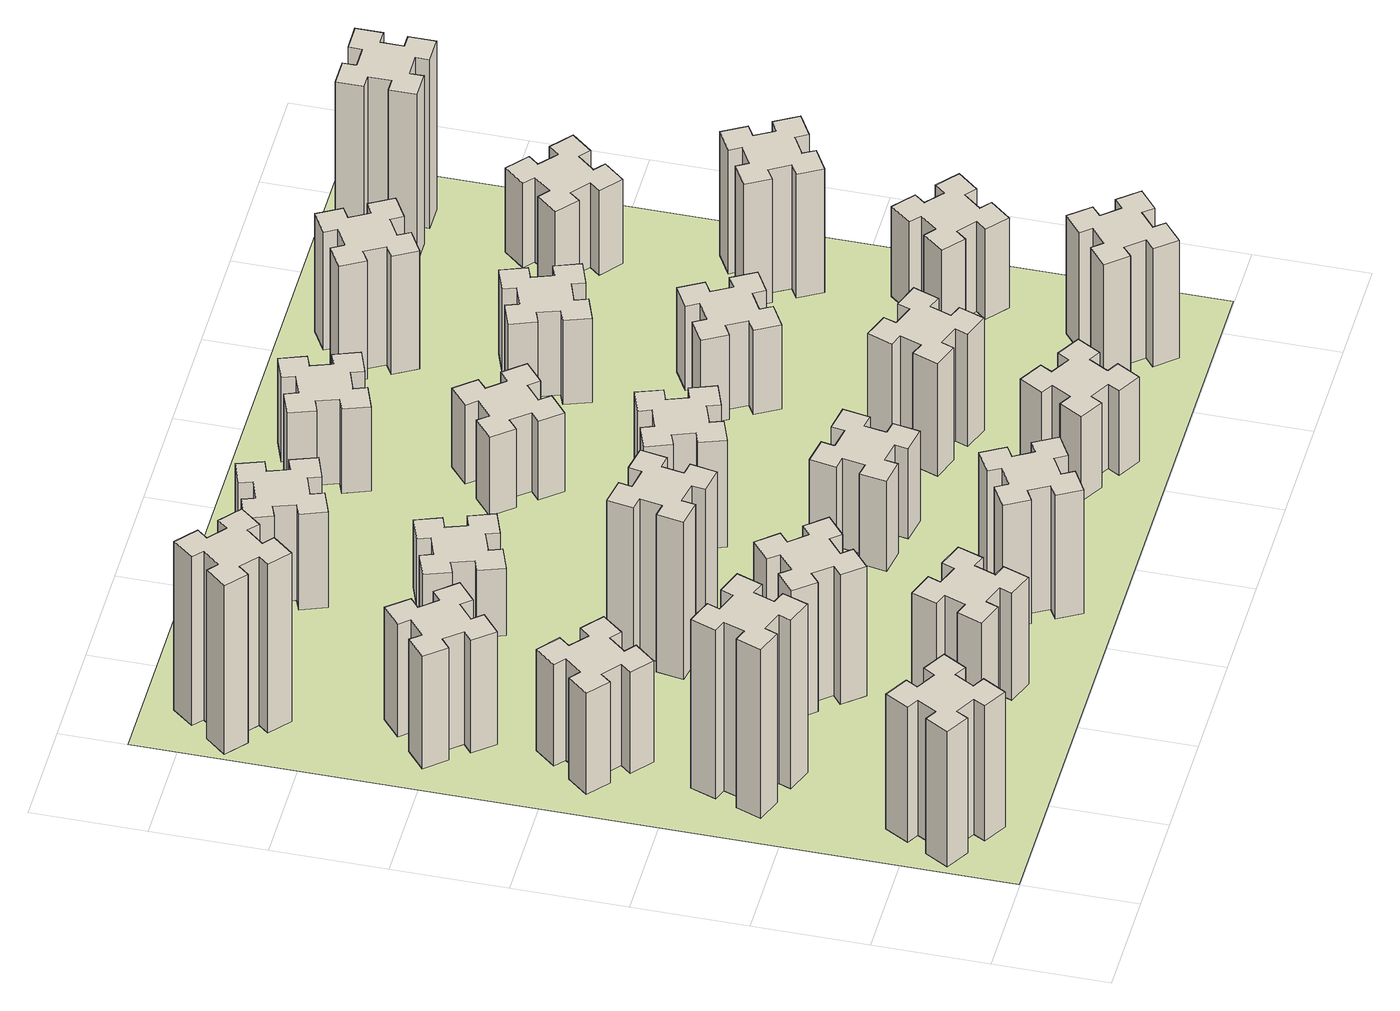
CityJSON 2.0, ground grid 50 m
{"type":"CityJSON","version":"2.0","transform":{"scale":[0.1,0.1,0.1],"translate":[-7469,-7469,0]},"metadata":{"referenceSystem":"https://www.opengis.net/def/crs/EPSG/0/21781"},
"CityObjects":{
"building1":{"type":"Building","attributes":{"class":"1000","function":"1000","usage":"1000","yearOfConstruction":2016,"roofType":"1000","measuredHeight":72,"storeysAboveGround":30,"storeysBelowGround":0},"geometry":[{"type":"Solid","lod":"1","boundaries":[[[[0,1,2,3,4,5,6,7,8,9,10,11,12,13,14,15,16,17,18,19]],[[17,16,20,21]],[[16,15,22,20]],[[15,14,23,22]],[[14,13,24,23]],[[13,12,25,24]],[[12,11,26,25]],[[11,10,27,26]],[[10,9,28,27]],[[9,8,29,28]],[[8,7,30,29]],[[7,6,31,30]],[[6,5,32,31]],[[5,4,33,32]],[[4,3,34,33]],[[3,2,35,34]],[[2,1,36,35]],[[1,0,37,36]],[[0,19,38,37]],[[19,18,39,38]],[[18,17,21,39]],[[24,25,26,27,28,29,30,31,32,33,34,35,36,37,38,39,21,20,22,23]]]]}]},
"building2":{"type":"Building","attributes":{"class":"1000","function":"1000","usage":"1000","yearOfConstruction":2016,"roofType":"1000","measuredHeight":90,"storeysAboveGround":30,"storeysBelowGround":0},"geometry":[{"type":"Solid","lod":"1","boundaries":[[[[40,41,42,43,44,45,46,47,48,49,50,51,52,53,54,55,56,57,58,59]],[[57,56,60,61]],[[56,55,62,60]],[[55,54,63,62]],[[54,53,64,63]],[[53,52,65,64]],[[52,51,66,65]],[[51,50,67,66]],[[50,49,68,67]],[[49,48,69,68]],[[48,47,70,69]],[[47,46,71,70]],[[46,45,72,71]],[[45,44,73,72]],[[44,43,74,73]],[[43,42,75,74]],[[42,41,76,75]],[[41,40,77,76]],[[40,59,78,77]],[[59,58,79,78]],[[58,57,61,79]],[[64,65,66,67,68,69,70,71,72,73,74,75,76,77,78,79,61,60,62,63]]]]}]},
"building3":{"type":"Building","attributes":{"class":"1000","function":"1000","usage":"1000","yearOfConstruction":2016,"roofType":"1000","measuredHeight":54,"storeysAboveGround":30,"storeysBelowGround":0},"geometry":[{"type":"Solid","lod":"1","boundaries":[[[[80,81,82,83,84,85,86,87,88,89,90,91,92,93,94,95,96,97,98,99]],[[97,96,100,101]],[[96,95,102,100]],[[95,94,103,102]],[[94,93,104,103]],[[93,92,105,104]],[[92,91,106,105]],[[91,90,107,106]],[[90,89,108,107]],[[89,88,109,108]],[[88,87,110,109]],[[87,86,111,110]],[[86,85,112,111]],[[85,84,113,112]],[[84,83,114,113]],[[83,82,115,114]],[[82,81,116,115]],[[81,80,117,116]],[[80,99,118,117]],[[99,98,119,118]],[[98,97,101,119]],[[104,105,106,107,108,109,110,111,112,113,114,115,116,117,118,119,101,100,102,103]]]]}]},
"building4":{"type":"Building","attributes":{"class":"1000","function":"1000","usage":"1000","yearOfConstruction":2016,"roofType":"1000","measuredHeight":60,"storeysAboveGround":30,"storeysBelowGround":0},"geometry":[{"type":"Solid","lod":"1","boundaries":[[[[120,121,122,123,124,125,126,127,128,129,130,131,132,133,134,135,136,137,138,139]],[[137,136,140,141]],[[136,135,142,140]],[[135,134,143,142]],[[134,133,144,143]],[[133,132,145,144]],[[132,131,146,145]],[[131,130,147,146]],[[130,129,148,147]],[[129,128,149,148]],[[128,127,150,149]],[[127,126,151,150]],[[126,125,152,151]],[[125,124,153,152]],[[124,123,154,153]],[[123,122,155,154]],[[122,121,156,155]],[[121,120,157,156]],[[120,139,158,157]],[[139,138,159,158]],[[138,137,141,159]],[[144,145,146,147,148,149,150,151,152,153,154,155,156,157,158,159,141,140,142,143]]]]}]},
"building5":{"type":"Building","attributes":{"class":"1000","function":"1000","usage":"1000","yearOfConstruction":2016,"roofType":"1000","measuredHeight":57,"storeysAboveGround":30,"storeysBelowGround":0},"geometry":[{"type":"Solid","lod":"1","boundaries":[[[[160,161,162,163,164,165,166,167,168,169,170,171,172,173,174,175,176,177,178,179]],[[177,176,180,181]],[[176,175,182,180]],[[175,174,183,182]],[[174,173,184,183]],[[173,172,185,184]],[[172,171,186,185]],[[171,170,187,186]],[[170,169,188,187]],[[169,168,189,188]],[[168,167,190,189]],[[167,166,191,190]],[[166,165,192,191]],[[165,164,193,192]],[[164,163,194,193]],[[163,162,195,194]],[[162,161,196,195]],[[161,160,197,196]],[[160,179,198,197]],[[179,178,199,198]],[[178,177,181,199]],[[184,185,186,187,188,189,190,191,192,193,194,195,196,197,198,199,181,180,182,183]]]]}]},
"building6":{"type":"Building","attributes":{"class":"1000","function":"1000","usage":"1000","yearOfConstruction":2016,"roofType":"1000","measuredHeight":90,"storeysAboveGround":30,"storeysBelowGround":0},"geometry":[{"type":"Solid","lod":"1","boundaries":[[[[200,201,202,203,204,205,206,207,208,209,210,211,212,213,214,215,216,217,218,219]],[[217,216,220,221]],[[216,215,222,220]],[[215,214,223,222]],[[214,213,224,223]],[[213,212,225,224]],[[212,211,226,225]],[[211,210,227,226]],[[210,209,228,227]],[[209,208,229,228]],[[208,207,230,229]],[[207,206,231,230]],[[206,205,232,231]],[[205,204,233,232]],[[204,203,234,233]],[[203,202,235,234]],[[202,201,236,235]],[[201,200,237,236]],[[200,219,238,237]],[[219,218,239,238]],[[218,217,221,239]],[[224,225,226,227,228,229,230,231,232,233,234,235,236,237,238,239,221,220,222,223]]]]}]},
"building7":{"type":"Building","attributes":{"class":"1000","function":"1000","usage":"1000","yearOfConstruction":2016,"roofType":"1000","measuredHeight":69,"storeysAboveGround":30,"storeysBelowGround":0},"geometry":[{"type":"Solid","lod":"1","boundaries":[[[[240,241,242,243,244,245,246,247,248,249,250,251,252,253,254,255,256,257,258,259]],[[257,256,260,261]],[[256,255,262,260]],[[255,254,263,262]],[[254,253,264,263]],[[253,252,265,264]],[[252,251,266,265]],[[251,250,267,266]],[[250,249,268,267]],[[249,248,269,268]],[[248,247,270,269]],[[247,246,271,270]],[[246,245,272,271]],[[245,244,273,272]],[[244,243,274,273]],[[243,242,275,274]],[[242,241,276,275]],[[241,240,277,276]],[[240,259,278,277]],[[259,258,279,278]],[[258,257,261,279]],[[264,265,266,267,268,269,270,271,272,273,274,275,276,277,278,279,261,260,262,263]]]]}]},
"building8":{"type":"Building","attributes":{"class":"1000","function":"1000","usage":"1000","yearOfConstruction":2016,"roofType":"1000","measuredHeight":84,"storeysAboveGround":30,"storeysBelowGround":0},"geometry":[{"type":"Solid","lod":"1","boundaries":[[[[280,281,282,283,284,285,286,287,288,289,290,291,292,293,294,295,296,297,298,299]],[[297,296,300,301]],[[296,295,302,300]],[[295,294,303,302]],[[294,293,304,303]],[[293,292,305,304]],[[292,291,306,305]],[[291,290,307,306]],[[290,289,308,307]],[[289,288,309,308]],[[288,287,310,309]],[[287,286,311,310]],[[286,285,312,311]],[[285,284,313,312]],[[284,283,314,313]],[[283,282,315,314]],[[282,281,316,315]],[[281,280,317,316]],[[280,299,318,317]],[[299,298,319,318]],[[298,297,301,319]],[[304,305,306,307,308,309,310,311,312,313,314,315,316,317,318,319,301,300,302,303]]]]}]},
"building9":{"type":"Building","attributes":{"class":"1000","function":"1000","usage":"1000","yearOfConstruction":2016,"roofType":"1000","measuredHeight":66,"storeysAboveGround":30,"storeysBelowGround":0},"geometry":[{"type":"Solid","lod":"1","boundaries":[[[[320,321,322,323,324,325,326,327,328,329,330,331,332,333,334,335,336,337,338,339]],[[337,336,340,341]],[[336,335,342,340]],[[335,334,343,342]],[[334,333,344,343]],[[333,332,345,344]],[[332,331,346,345]],[[331,330,347,346]],[[330,329,348,347]],[[329,328,349,348]],[[328,327,350,349]],[[327,326,351,350]],[[326,325,352,351]],[[325,324,353,352]],[[324,323,354,353]],[[323,322,355,354]],[[322,321,356,355]],[[321,320,357,356]],[[320,339,358,357]],[[339,338,359,358]],[[338,337,341,359]],[[344,345,346,347,348,349,350,351,352,353,354,355,356,357,358,359,341,340,342,343]]]]}]},
"building10":{"type":"Building","attributes":{"class":"1000","function":"1000","usage":"1000","yearOfConstruction":2016,"roofType":"1000","measuredHeight":36,"storeysAboveGround":30,"storeysBelowGround":0},"geometry":[{"type":"Solid","lod":"1","boundaries":[[[[360,361,362,363,364,365,366,367,368,369,370,371,372,373,374,375,376,377,378,379]],[[377,376,380,381]],[[376,375,382,380]],[[375,374,383,382]],[[374,373,384,383]],[[373,372,385,384]],[[372,371,386,385]],[[371,370,387,386]],[[370,369,388,387]],[[369,368,389,388]],[[368,367,390,389]],[[367,366,391,390]],[[366,365,392,391]],[[365,364,393,392]],[[364,363,394,393]],[[363,362,395,394]],[[362,361,396,395]],[[361,360,397,396]],[[360,379,398,397]],[[379,378,399,398]],[[378,377,381,399]],[[384,385,386,387,388,389,390,391,392,393,394,395,396,397,398,399,381,380,382,383]]]]}]},
"building11":{"type":"Building","attributes":{"class":"1000","function":"1000","usage":"1000","yearOfConstruction":2016,"roofType":"1000","measuredHeight":51,"storeysAboveGround":30,"storeysBelowGround":0},"geometry":[{"type":"Solid","lod":"1","boundaries":[[[[400,401,402,403,404,405,406,407,408,409,410,411,412,413,414,415,416,417,418,419]],[[417,416,420,421]],[[416,415,422,420]],[[415,414,423,422]],[[414,413,424,423]],[[413,412,425,424]],[[412,411,426,425]],[[411,410,427,426]],[[410,409,428,427]],[[409,408,429,428]],[[408,407,430,429]],[[407,406,431,430]],[[406,405,432,431]],[[405,404,433,432]],[[404,403,434,433]],[[403,402,435,434]],[[402,401,436,435]],[[401,400,437,436]],[[400,419,438,437]],[[419,418,439,438]],[[418,417,421,439]],[[424,425,426,427,428,429,430,431,432,433,434,435,436,437,438,439,421,420,422,423]]]]}]},
"building12":{"type":"Building","attributes":{"class":"1000","function":"1000","usage":"1000","yearOfConstruction":2016,"roofType":"1000","measuredHeight":48,"storeysAboveGround":30,"storeysBelowGround":0},"geometry":[{"type":"Solid","lod":"1","boundaries":[[[[440,441,442,443,444,445,446,447,448,449,450,451,452,453,454,455,456,457,458,459]],[[457,456,460,461]],[[456,455,462,460]],[[455,454,463,462]],[[454,453,464,463]],[[453,452,465,464]],[[452,451,466,465]],[[451,450,467,466]],[[450,449,468,467]],[[449,448,469,468]],[[448,447,470,469]],[[447,446,471,470]],[[446,445,472,471]],[[445,444,473,472]],[[444,443,474,473]],[[443,442,475,474]],[[442,441,476,475]],[[441,440,477,476]],[[440,459,478,477]],[[459,458,479,478]],[[458,457,461,479]],[[464,465,466,467,468,469,470,471,472,473,474,475,476,477,478,479,461,460,462,463]]]]}]},
"building13":{"type":"Building","attributes":{"class":"1000","function":"1000","usage":"1000","yearOfConstruction":2016,"roofType":"1000","measuredHeight":57,"storeysAboveGround":30,"storeysBelowGround":0},"geometry":[{"type":"Solid","lod":"1","boundaries":[[[[480,481,482,483,484,485,486,487,488,489,490,491,492,493,494,495,496,497,498,499]],[[497,496,500,501]],[[496,495,502,500]],[[495,494,503,502]],[[494,493,504,503]],[[493,492,505,504]],[[492,491,506,505]],[[491,490,507,506]],[[490,489,508,507]],[[489,488,509,508]],[[488,487,510,509]],[[487,486,511,510]],[[486,485,512,511]],[[485,484,513,512]],[[484,483,514,513]],[[483,482,515,514]],[[482,481,516,515]],[[481,480,517,516]],[[480,499,518,517]],[[499,498,519,518]],[[498,497,501,519]],[[504,505,506,507,508,509,510,511,512,513,514,515,516,517,518,519,501,500,502,503]]]]}]},
"building14":{"type":"Building","attributes":{"class":"1000","function":"1000","usage":"1000","yearOfConstruction":2016,"roofType":"1000","measuredHeight":45,"storeysAboveGround":30,"storeysBelowGround":0},"geometry":[{"type":"Solid","lod":"1","boundaries":[[[[520,521,522,523,524,525,526,527,528,529,530,531,532,533,534,535,536,537,538,539]],[[537,536,540,541]],[[536,535,542,540]],[[535,534,543,542]],[[534,533,544,543]],[[533,532,545,544]],[[532,531,546,545]],[[531,530,547,546]],[[530,529,548,547]],[[529,528,549,548]],[[528,527,550,549]],[[527,526,551,550]],[[526,525,552,551]],[[525,524,553,552]],[[524,523,554,553]],[[523,522,555,554]],[[522,521,556,555]],[[521,520,557,556]],[[520,539,558,557]],[[539,538,559,558]],[[538,537,541,559]],[[544,545,546,547,548,549,550,551,552,553,554,555,556,557,558,559,541,540,542,543]]]]}]},
"building15":{"type":"Building","attributes":{"class":"1000","function":"1000","usage":"1000","yearOfConstruction":2016,"roofType":"1000","measuredHeight":42,"storeysAboveGround":30,"storeysBelowGround":0},"geometry":[{"type":"Solid","lod":"1","boundaries":[[[[560,561,562,563,564,565,566,567,568,569,570,571,572,573,574,575,576,577,578,579]],[[577,576,580,581]],[[576,575,582,580]],[[575,574,583,582]],[[574,573,584,583]],[[573,572,585,584]],[[572,571,586,585]],[[571,570,587,586]],[[570,569,588,587]],[[569,568,589,588]],[[568,567,590,589]],[[567,566,591,590]],[[566,565,592,591]],[[565,564,593,592]],[[564,563,594,593]],[[563,562,595,594]],[[562,561,596,595]],[[561,560,597,596]],[[560,579,598,597]],[[579,578,599,598]],[[578,577,581,599]],[[584,585,586,587,588,589,590,591,592,593,594,595,596,597,598,599,581,580,582,583]]]]}]},
"building16":{"type":"Building","attributes":{"class":"1000","function":"1000","usage":"1000","yearOfConstruction":2016,"roofType":"1000","measuredHeight":45,"storeysAboveGround":30,"storeysBelowGround":0},"geometry":[{"type":"Solid","lod":"1","boundaries":[[[[600,601,602,603,604,605,606,607,608,609,610,611,612,613,614,615,616,617,618,619]],[[617,616,620,621]],[[616,615,622,620]],[[615,614,623,622]],[[614,613,624,623]],[[613,612,625,624]],[[612,611,626,625]],[[611,610,627,626]],[[610,609,628,627]],[[609,608,629,628]],[[608,607,630,629]],[[607,606,631,630]],[[606,605,632,631]],[[605,604,633,632]],[[604,603,634,633]],[[603,602,635,634]],[[602,601,636,635]],[[601,600,637,636]],[[600,619,638,637]],[[619,618,639,638]],[[618,617,621,639]],[[624,625,626,627,628,629,630,631,632,633,634,635,636,637,638,639,621,620,622,623]]]]}]},
"building17":{"type":"Building","attributes":{"class":"1000","function":"1000","usage":"1000","yearOfConstruction":2016,"roofType":"1000","measuredHeight":60,"storeysAboveGround":30,"storeysBelowGround":0},"geometry":[{"type":"Solid","lod":"1","boundaries":[[[[640,641,642,643,644,645,646,647,648,649,650,651,652,653,654,655,656,657,658,659]],[[657,656,660,661]],[[656,655,662,660]],[[655,654,663,662]],[[654,653,664,663]],[[653,652,665,664]],[[652,651,666,665]],[[651,650,667,666]],[[650,649,668,667]],[[649,648,669,668]],[[648,647,670,669]],[[647,646,671,670]],[[646,645,672,671]],[[645,644,673,672]],[[644,643,674,673]],[[643,642,675,674]],[[642,641,676,675]],[[641,640,677,676]],[[640,659,678,677]],[[659,658,679,678]],[[658,657,661,679]],[[664,665,666,667,668,669,670,671,672,673,674,675,676,677,678,679,661,660,662,663]]]]}]},
"building18":{"type":"Building","attributes":{"class":"1000","function":"1000","usage":"1000","yearOfConstruction":2016,"roofType":"1000","measuredHeight":45,"storeysAboveGround":30,"storeysBelowGround":0},"geometry":[{"type":"Solid","lod":"1","boundaries":[[[[680,681,682,683,684,685,686,687,688,689,690,691,692,693,694,695,696,697,698,699]],[[697,696,700,701]],[[696,695,702,700]],[[695,694,703,702]],[[694,693,704,703]],[[693,692,705,704]],[[692,691,706,705]],[[691,690,707,706]],[[690,689,708,707]],[[689,688,709,708]],[[688,687,710,709]],[[687,686,711,710]],[[686,685,712,711]],[[685,684,713,712]],[[684,683,714,713]],[[683,682,715,714]],[[682,681,716,715]],[[681,680,717,716]],[[680,699,718,717]],[[699,698,719,718]],[[698,697,701,719]],[[704,705,706,707,708,709,710,711,712,713,714,715,716,717,718,719,701,700,702,703]]]]}]},
"building19":{"type":"Building","attributes":{"class":"1000","function":"1000","usage":"1000","yearOfConstruction":2016,"roofType":"1000","measuredHeight":45,"storeysAboveGround":30,"storeysBelowGround":0},"geometry":[{"type":"Solid","lod":"1","boundaries":[[[[720,721,722,723,724,725,726,727,728,729,730,731,732,733,734,735,736,737,738,739]],[[737,736,740,741]],[[736,735,742,740]],[[735,734,743,742]],[[734,733,744,743]],[[733,732,745,744]],[[732,731,746,745]],[[731,730,747,746]],[[730,729,748,747]],[[729,728,749,748]],[[728,727,750,749]],[[727,726,751,750]],[[726,725,752,751]],[[725,724,753,752]],[[724,723,754,753]],[[723,722,755,754]],[[722,721,756,755]],[[721,720,757,756]],[[720,739,758,757]],[[739,738,759,758]],[[738,737,741,759]],[[744,745,746,747,748,749,750,751,752,753,754,755,756,757,758,759,741,740,742,743]]]]}]},
"building20":{"type":"Building","attributes":{"class":"1000","function":"1000","usage":"1000","yearOfConstruction":2016,"roofType":"1000","measuredHeight":63,"storeysAboveGround":30,"storeysBelowGround":0},"geometry":[{"type":"Solid","lod":"1","boundaries":[[[[760,761,762,763,764,765,766,767,768,769,770,771,772,773,774,775,776,777,778,779]],[[777,776,780,781]],[[776,775,782,780]],[[775,774,783,782]],[[774,773,784,783]],[[773,772,785,784]],[[772,771,786,785]],[[771,770,787,786]],[[770,769,788,787]],[[769,768,789,788]],[[768,767,790,789]],[[767,766,791,790]],[[766,765,792,791]],[[765,764,793,792]],[[764,763,794,793]],[[763,762,795,794]],[[762,761,796,795]],[[761,760,797,796]],[[760,779,798,797]],[[779,778,799,798]],[[778,777,781,799]],[[784,785,786,787,788,789,790,791,792,793,794,795,796,797,798,799,781,780,782,783]]]]}]},
"building21":{"type":"Building","attributes":{"class":"1000","function":"1000","usage":"1000","yearOfConstruction":2016,"roofType":"1000","measuredHeight":63,"storeysAboveGround":30,"storeysBelowGround":0},"geometry":[{"type":"Solid","lod":"1","boundaries":[[[[800,801,802,803,804,805,806,807,808,809,810,811,812,813,814,815,816,817,818,819]],[[817,816,820,821]],[[816,815,822,820]],[[815,814,823,822]],[[814,813,824,823]],[[813,812,825,824]],[[812,811,826,825]],[[811,810,827,826]],[[810,809,828,827]],[[809,808,829,828]],[[808,807,830,829]],[[807,806,831,830]],[[806,805,832,831]],[[805,804,833,832]],[[804,803,834,833]],[[803,802,835,834]],[[802,801,836,835]],[[801,800,837,836]],[[800,819,838,837]],[[819,818,839,838]],[[818,817,821,839]],[[824,825,826,827,828,829,830,831,832,833,834,835,836,837,838,839,821,820,822,823]]]]}]},
"building22":{"type":"Building","attributes":{"class":"1000","function":"1000","usage":"1000","yearOfConstruction":2016,"roofType":"1000","measuredHeight":48,"storeysAboveGround":30,"storeysBelowGround":0},"geometry":[{"type":"Solid","lod":"1","boundaries":[[[[840,841,842,843,844,845,846,847,848,849,850,851,852,853,854,855,856,857,858,859]],[[857,856,860,861]],[[856,855,862,860]],[[855,854,863,862]],[[854,853,864,863]],[[853,852,865,864]],[[852,851,866,865]],[[851,850,867,866]],[[850,849,868,867]],[[849,848,869,868]],[[848,847,870,869]],[[847,846,871,870]],[[846,845,872,871]],[[845,844,873,872]],[[844,843,874,873]],[[843,842,875,874]],[[842,841,876,875]],[[841,840,877,876]],[[840,859,878,877]],[[859,858,879,878]],[[858,857,861,879]],[[864,865,866,867,868,869,870,871,872,873,874,875,876,877,878,879,861,860,862,863]]]]}]},
"building23":{"type":"Building","attributes":{"class":"1000","function":"1000","usage":"1000","yearOfConstruction":2016,"roofType":"1000","measuredHeight":66,"storeysAboveGround":30,"storeysBelowGround":0},"geometry":[{"type":"Solid","lod":"1","boundaries":[[[[880,881,882,883,884,885,886,887,888,889,890,891,892,893,894,895,896,897,898,899]],[[897,896,900,901]],[[896,895,902,900]],[[895,894,903,902]],[[894,893,904,903]],[[893,892,905,904]],[[892,891,906,905]],[[891,890,907,906]],[[890,889,908,907]],[[889,888,909,908]],[[888,887,910,909]],[[887,886,911,910]],[[886,885,912,911]],[[885,884,913,912]],[[884,883,914,913]],[[883,882,915,914]],[[882,881,916,915]],[[881,880,917,916]],[[880,899,918,917]],[[899,898,919,918]],[[898,897,901,919]],[[904,905,906,907,908,909,910,911,912,913,914,915,916,917,918,919,901,900,902,903]]]]}]},
"building24":{"type":"Building","attributes":{"class":"1000","function":"1000","usage":"1000","yearOfConstruction":2016,"roofType":"1000","measuredHeight":45,"storeysAboveGround":30,"storeysBelowGround":0},"geometry":[{"type":"Solid","lod":"1","boundaries":[[[[920,921,922,923,924,925,926,927,928,929,930,931,932,933,934,935,936,937,938,939]],[[937,936,940,941]],[[936,935,942,940]],[[935,934,943,942]],[[934,933,944,943]],[[933,932,945,944]],[[932,931,946,945]],[[931,930,947,946]],[[930,929,948,947]],[[929,928,949,948]],[[928,927,950,949]],[[927,926,951,950]],[[926,925,952,951]],[[925,924,953,952]],[[924,923,954,953]],[[923,922,955,954]],[[922,921,956,955]],[[921,920,957,956]],[[920,939,958,957]],[[939,938,959,958]],[[938,937,941,959]],[[944,945,946,947,948,949,950,951,952,953,954,955,956,957,958,959,941,940,942,943]]]]}]},
"building25":{"type":"Building","attributes":{"class":"1000","function":"1000","usage":"1000","yearOfConstruction":2016,"roofType":"1000","measuredHeight":90,"storeysAboveGround":30,"storeysBelowGround":0},"geometry":[{"type":"Solid","lod":"1","boundaries":[[[[960,961,962,963,964,965,966,967,968,969,970,971,972,973,974,975,976,977,978,979]],[[977,976,980,981]],[[976,975,982,980]],[[975,974,983,982]],[[974,973,984,983]],[[973,972,985,984]],[[972,971,986,985]],[[971,970,987,986]],[[970,969,988,987]],[[969,968,989,988]],[[968,967,990,989]],[[967,966,991,990]],[[966,965,992,991]],[[965,964,993,992]],[[964,963,994,993]],[[963,962,995,994]],[[962,961,996,995]],[[961,960,997,996]],[[960,979,998,997]],[[979,978,999,998]],[[978,977,981,999]],[[984,985,986,987,988,989,990,991,992,993,994,995,996,997,998,999,981,980,982,983]]]]}]},
"landuse1":{"type":"LandUse","attributes":{"name":"plot1","function":"1010"},"geometry":[{"type":"MultiSurface","lod":"1","boundaries":[[[1000,1001,1002,1003]]]}]}
},
"vertices":[
[177,305,0],[264,255,0],[234,203,0],[338,143,0],[398,247,0],[346,277,0],[396,364,0],[448,334,0],[508,438,0],[404,498,0],[374,446,0],[287,496,0],[317,548,0],[213,608,0],[153,504,0],[205,474,0],[155,387,0],[103,417,0],[43,313,0],[147,253,0],[155,387,720],[103,417,720],[205,474,720],[153,504,720],[213,608,720],[317,548,720],[287,496,720],[374,446,720],[404,498,720],[508,438,720],[448,334,720],[396,364,720],[346,277,720],[398,247,720],[338,143,720],[234,203,720],[264,255,720],[177,305,720],[147,253,720],[43,313,720],
[460,1302,0],[366,1336,0],[387,1392,0],[274,1433,0],[233,1320,0],[289,1300,0],[255,1206,0],[199,1227,0],[157,1114,0],[270,1073,0],[291,1129,0],[385,1095,0],[364,1039,0],[477,997,0],[518,1110,0],[462,1131,0],[496,1225,0],[552,1204,0],[593,1317,0],[480,1358,0],[496,1225,900],[552,1204,900],[462,1131,900],[518,1110,900],[477,997,900],[364,1039,900],[385,1095,900],[291,1129,900],[270,1073,900],[157,1114,900],[199,1227,900],[255,1206,900],[289,1300,900],[233,1320,900],[274,1433,900],[387,1392,900],[366,1336,900],[460,1302,900],[480,1358,900],[593,1317,900],
[484,1907,0],[408,1972,0],[446,2018,0],[354,2095,0],[277,2003,0],[323,1964,0],[259,1888,0],[213,1926,0],[136,1834,0],[228,1757,0],[266,1803,0],[343,1739,0],[304,1693,0],[396,1616,0],[473,1708,0],[427,1746,0],[492,1823,0],[538,1784,0],[615,1876,0],[523,1953,0],[492,1823,540],[538,1784,540],[427,1746,540],[473,1708,540],[396,1616,540],[304,1693,540],[343,1739,540],[266,1803,540],[228,1757,540],[136,1834,540],[213,1926,540],[259,1888,540],[323,1964,540],[277,2003,540],[354,2095,540],[446,2018,540],[408,1972,540],[484,1907,540],[523,1953,540],[615,1876,540],
[492,2528,0],[427,2604,0],[473,2643,0],[396,2735,0],[304,2658,0],[343,2612,0],[266,2547,0],[228,2593,0],[136,2516,0],[213,2424,0],[259,2463,0],[323,2386,0],[277,2348,0],[354,2256,0],[446,2333,0],[408,2379,0],[484,2443,0],[523,2397,0],[615,2474,0],[538,2566,0],[484,2443,600],[523,2397,600],[408,2379,600],[446,2333,600],[354,2256,600],[277,2348,600],[323,2386,600],[259,2463,600],[213,2424,600],[136,2516,600],[228,2593,600],[266,2547,600],[343,2612,600],[304,2658,600],[396,2735,600],[473,2643,600],[427,2604,600],[492,2528,600],[538,2566,600],[615,2474,600],
[1202,391,0],[1236,485,0],[1292,464,0],[1333,577,0],[1220,618,0],[1200,562,0],[1106,596,0],[1127,652,0],[1014,693,0],[973,580,0],[1029,560,0],[995,466,0],[939,487,0],[897,374,0],[1010,333,0],[1031,389,0],[1125,355,0],[1104,299,0],[1217,257,0],[1258,370,0],[1125,355,570],[1104,299,570],[1031,389,570],[1010,333,570],[897,374,570],[939,487,570],[995,466,570],[1029,560,570],[973,580,570],[1014,693,570],[1127,652,570],[1106,596,570],[1200,562,570],[1220,618,570],[1333,577,570],[1292,464,570],[1236,485,570],[1202,391,570],[1258,370,570],[1217,257,570],
[384,3387,0],[308,3452,0],[346,3498,0],[254,3575,0],[177,3483,0],[223,3444,0],[159,3368,0],[113,3406,0],[36,3314,0],[128,3237,0],[166,3283,0],[243,3219,0],[204,3173,0],[296,3096,0],[373,3188,0],[327,3226,0],[392,3303,0],[438,3264,0],[515,3356,0],[423,3433,0],[392,3303,900],[438,3264,900],[327,3226,900],[373,3188,900],[296,3096,900],[204,3173,900],[243,3219,900],[166,3283,900],[128,3237,900],[36,3314,900],[113,3406,900],[159,3368,900],[223,3444,900],[177,3483,900],[254,3575,900],[346,3498,900],[308,3452,900],[384,3387,900],[423,3433,900],[515,3356,900],
[1048,999,0],[1124,1063,0],[1163,1017,0],[1255,1094,0],[1178,1186,0],[1132,1148,0],[1067,1224,0],[1113,1263,0],[1036,1355,0],[944,1278,0],[983,1232,0],[906,1167,0],[868,1213,0],[776,1136,0],[853,1044,0],[899,1083,0],[963,1006,0],[917,968,0],[994,876,0],[1086,953,0],[963,1006,690],[917,968,690],[899,1083,690],[853,1044,690],[776,1136,690],[868,1213,690],[906,1167,690],[983,1232,690],[944,1278,690],[1036,1355,690],[1113,1263,690],[1067,1224,690],[1132,1148,690],[1178,1186,690],[1255,1094,690],[1163,1017,690],[1124,1063,690],[1048,999,690],[1086,953,690],[994,876,690],
[1047,1656,0],[1145,1638,0],[1135,1579,0],[1253,1558,0],[1274,1677,0],[1215,1687,0],[1232,1785,0],[1291,1775,0],[1312,1893,0],[1194,1914,0],[1184,1855,0],[1085,1872,0],[1096,1931,0],[977,1952,0],[957,1834,0],[1016,1824,0],[998,1725,0],[939,1736,0],[918,1617,0],[1037,1597,0],[998,1725,840],[939,1736,840],[1016,1824,840],[957,1834,840],[977,1952,840],[1096,1931,840],[1085,1872,840],[1184,1855,840],[1194,1914,840],[1312,1893,840],[1291,1775,840],[1232,1785,840],[1215,1687,840],[1274,1677,840],[1253,1558,840],[1135,1579,840],[1145,1638,840],[1047,1656,840],[1037,1597,840],[918,1617,840],
[1635,364,0],[1685,277,0],[1633,247,0],[1693,143,0],[1797,203,0],[1767,255,0],[1854,305,0],[1884,253,0],[1988,313,0],[1928,417,0],[1876,387,0],[1826,474,0],[1878,504,0],[1818,608,0],[1714,548,0],[1744,496,0],[1657,446,0],[1627,498,0],[1523,438,0],[1583,334,0],[1657,446,660],[1627,498,660],[1744,496,660],[1714,548,660],[1818,608,660],[1878,504,660],[1826,474,660],[1876,387,660],[1928,417,660],[1988,313,660],[1884,253,660],[1854,305,660],[1767,255,660],[1797,203,660],[1693,143,660],[1633,247,660],[1685,277,660],[1635,364,660],[1583,334,660],[1523,438,660],
[1125,2716,0],[1031,2682,0],[1010,2738,0],[897,2697,0],[939,2584,0],[995,2605,0],[1029,2511,0],[973,2490,0],[1014,2377,0],[1127,2419,0],[1106,2475,0],[1200,2509,0],[1220,2453,0],[1333,2494,0],[1292,2607,0],[1236,2586,0],[1202,2680,0],[1258,2700,0],[1217,2813,0],[1104,2772,0],[1202,2680,360],[1258,2700,360],[1236,2586,360],[1292,2607,360],[1333,2494,360],[1220,2453,360],[1200,2509,360],[1106,2475,360],[1127,2419,360],[1014,2377,360],[973,2490,360],[1029,2511,360],[995,2605,360],[939,2584,360],[897,2697,360],[1010,2738,360],[1031,2682,360],[1125,2716,360],[1104,2772,360],[1217,2813,360],
[1125,3456,0],[1031,3422,0],[1010,3478,0],[897,3437,0],[939,3324,0],[995,3345,0],[1029,3251,0],[973,3230,0],[1014,3117,0],[1127,3159,0],[1106,3215,0],[1200,3249,0],[1220,3193,0],[1333,3234,0],[1292,3347,0],[1236,3326,0],[1202,3420,0],[1258,3440,0],[1217,3553,0],[1104,3512,0],[1202,3420,510],[1258,3440,510],[1236,3326,510],[1292,3347,510],[1333,3234,510],[1220,3193,510],[1200,3249,510],[1106,3215,510],[1127,3159,510],[1014,3117,510],[973,3230,510],[1029,3251,510],[995,3345,510],[939,3324,510],[897,3437,510],[1010,3478,510],[1031,3422,510],[1125,3456,510],[1104,3512,510],[1217,3553,510],
[2055,1047,0],[2072,1145,0],[2131,1135,0],[2152,1253,0],[2034,1274,0],[2024,1215,0],[1925,1232,0],[1936,1291,0],[1817,1312,0],[1797,1194,0],[1856,1184,0],[1838,1085,0],[1779,1096,0],[1758,977,0],[1877,957,0],[1887,1016,0],[1985,998,0],[1975,939,0],[2093,918,0],[2114,1037,0],[1985,998,480],[1975,939,480],[1887,1016,480],[1877,957,480],[1758,977,480],[1779,1096,480],[1838,1085,480],[1856,1184,480],[1797,1194,480],[1817,1312,480],[1936,1291,480],[1925,1232,480],[2024,1215,480],[2034,1274,480],[2152,1253,480],[2131,1135,480],[2072,1145,480],[2055,1047,480],[2114,1037,480],[2093,918,480],
[1846,1735,0],[1940,1769,0],[1960,1713,0],[2073,1754,0],[2032,1867,0],[1976,1846,0],[1942,1940,0],[1998,1960,0],[1957,2073,0],[1844,2032,0],[1865,1976,0],[1771,1942,0],[1750,1998,0],[1637,1957,0],[1679,1844,0],[1735,1865,0],[1769,1771,0],[1713,1750,0],[1754,1637,0],[1867,1679,0],[1769,1771,570],[1713,1750,570],[1735,1865,570],[1679,1844,570],[1637,1957,570],[1750,1998,570],[1771,1942,570],[1865,1976,570],[1844,2032,570],[1957,2073,570],[1998,1960,570],[1942,1940,570],[1976,1846,570],[2032,1867,570],[2073,1754,570],[1960,1713,570],[1940,1769,570],[1846,1735,570],[1867,1679,570],[1754,1637,570],
[2497,305,0],[2584,255,0],[2554,203,0],[2658,143,0],[2718,247,0],[2666,277,0],[2716,364,0],[2768,334,0],[2828,438,0],[2724,498,0],[2694,446,0],[2607,496,0],[2637,548,0],[2533,608,0],[2473,504,0],[2525,474,0],[2475,387,0],[2423,417,0],[2363,313,0],[2467,253,0],[2475,387,450],[2423,417,450],[2525,474,450],[2473,504,450],[2533,608,450],[2637,548,450],[2607,496,450],[2694,446,450],[2724,498,450],[2828,438,450],[2768,334,450],[2716,364,450],[2666,277,450],[2718,247,450],[2658,143,450],[2554,203,450],[2584,255,450],[2497,305,450],[2467,253,450],[2363,313,450],
[1988,2479,0],[2064,2543,0],[2103,2497,0],[2195,2574,0],[2118,2666,0],[2072,2628,0],[2007,2704,0],[2053,2743,0],[1976,2835,0],[1884,2758,0],[1923,2712,0],[1846,2647,0],[1808,2693,0],[1716,2616,0],[1793,2524,0],[1839,2563,0],[1903,2486,0],[1857,2448,0],[1934,2356,0],[2026,2433,0],[1903,2486,420],[1857,2448,420],[1839,2563,420],[1793,2524,420],[1716,2616,420],[1808,2693,420],[1846,2647,420],[1923,2712,420],[1884,2758,420],[1976,2835,420],[2053,2743,420],[2007,2704,420],[2072,2628,420],[2118,2666,420],[2195,2574,420],[2103,2497,420],[2064,2543,420],[1988,2479,420],[2026,2433,420],[1934,2356,420],
[1865,3456,0],[1771,3422,0],[1750,3478,0],[1637,3437,0],[1679,3324,0],[1735,3345,0],[1769,3251,0],[1713,3230,0],[1754,3117,0],[1867,3159,0],[1846,3215,0],[1940,3249,0],[1960,3193,0],[2073,3234,0],[2032,3347,0],[1976,3326,0],[1942,3420,0],[1998,3440,0],[1957,3553,0],[1844,3512,0],[1942,3420,450],[1998,3440,450],[1976,3326,450],[2032,3347,450],[2073,3234,450],[1960,3193,450],[1940,3249,450],[1846,3215,450],[1867,3159,450],[1754,3117,450],[1713,3230,450],[1769,3251,450],[1735,3345,450],[1679,3324,450],[1637,3437,450],[1750,3478,450],[1771,3422,450],[1865,3456,450],[1844,3512,450],[1957,3553,450],
[2682,931,0],[2716,1025,0],[2772,1004,0],[2813,1117,0],[2700,1158,0],[2680,1102,0],[2586,1136,0],[2607,1192,0],[2494,1233,0],[2453,1120,0],[2509,1100,0],[2475,1006,0],[2419,1027,0],[2377,914,0],[2490,873,0],[2511,929,0],[2605,895,0],[2584,839,0],[2697,797,0],[2738,910,0],[2605,895,600],[2584,839,600],[2511,929,600],[2490,873,600],[2377,914,600],[2419,1027,600],[2475,1006,600],[2509,1100,600],[2453,1120,600],[2494,1233,600],[2607,1192,600],[2586,1136,600],[2680,1102,600],[2700,1158,600],[2813,1117,600],[2772,1004,600],[2716,1025,600],[2682,931,600],[2738,910,600],[2697,797,600],
[2575,1844,0],[2625,1757,0],[2573,1727,0],[2633,1623,0],[2737,1683,0],[2707,1735,0],[2794,1785,0],[2824,1733,0],[2928,1793,0],[2868,1897,0],[2816,1867,0],[2766,1954,0],[2818,1984,0],[2758,2088,0],[2654,2028,0],[2684,1976,0],[2597,1926,0],[2567,1978,0],[2463,1918,0],[2523,1814,0],[2597,1926,450],[2567,1978,450],[2684,1976,450],[2654,2028,450],[2758,2088,450],[2818,1984,450],[2766,1954,450],[2816,1867,450],[2868,1897,450],[2928,1793,450],[2824,1733,450],[2794,1785,450],[2707,1735,450],[2737,1683,450],[2633,1623,450],[2573,1727,450],[2625,1757,450],[2575,1844,450],[2523,1814,450],[2463,1918,450],
[2586,2475,0],[2680,2509,0],[2700,2453,0],[2813,2494,0],[2772,2607,0],[2716,2586,0],[2682,2680,0],[2738,2700,0],[2697,2813,0],[2584,2772,0],[2605,2716,0],[2511,2682,0],[2490,2738,0],[2377,2697,0],[2419,2584,0],[2475,2605,0],[2509,2511,0],[2453,2490,0],[2494,2377,0],[2607,2419,0],[2509,2511,450],[2453,2490,450],[2475,2605,450],[2419,2584,450],[2377,2697,450],[2490,2738,450],[2511,2682,450],[2605,2716,450],[2584,2772,450],[2697,2813,450],[2738,2700,450],[2682,2680,450],[2716,2586,450],[2772,2607,450],[2813,2494,450],[2700,2453,450],[2680,2509,450],[2586,2475,450],[2607,2419,450],[2494,2377,450],
[3368,259,0],[3444,323,0],[3483,277,0],[3575,354,0],[3498,446,0],[3452,408,0],[3387,484,0],[3433,523,0],[3356,615,0],[3264,538,0],[3303,492,0],[3226,427,0],[3188,473,0],[3096,396,0],[3173,304,0],[3219,343,0],[3283,266,0],[3237,228,0],[3314,136,0],[3406,213,0],[3283,266,630],[3237,228,630],[3219,343,630],[3173,304,630],[3096,396,630],[3188,473,630],[3226,427,630],[3303,492,630],[3264,538,630],[3356,615,630],[3433,523,630],[3387,484,630],[3452,408,630],[3498,446,630],[3575,354,630],[3483,277,630],[3444,323,630],[3368,259,630],[3406,213,630],[3314,136,630],
[2716,3347,0],[2666,3434,0],[2718,3464,0],[2658,3568,0],[2554,3508,0],[2584,3456,0],[2497,3406,0],[2467,3458,0],[2363,3398,0],[2423,3294,0],[2475,3324,0],[2525,3237,0],[2473,3207,0],[2533,3103,0],[2637,3163,0],[2607,3215,0],[2694,3265,0],[2724,3213,0],[2828,3273,0],[2768,3377,0],[2694,3265,630],[2724,3213,630],[2607,3215,630],[2637,3163,630],[2533,3103,630],[2473,3207,630],[2525,3237,630],[2475,3324,630],[2423,3294,630],[2363,3398,630],[2467,3458,630],[2497,3406,630],[2584,3456,630],[2554,3508,630],[2658,3568,630],[2718,3464,630],[2666,3434,630],[2716,3347,630],[2768,3377,630],[2828,3273,630],
[3487,1006,0],[3552,1083,0],[3598,1044,0],[3675,1136,0],[3583,1213,0],[3544,1167,0],[3468,1232,0],[3506,1278,0],[3414,1355,0],[3337,1263,0],[3383,1224,0],[3319,1148,0],[3273,1186,0],[3196,1094,0],[3288,1017,0],[3326,1063,0],[3403,999,0],[3364,953,0],[3456,876,0],[3533,968,0],[3403,999,480],[3364,953,480],[3326,1063,480],[3288,1017,480],[3196,1094,480],[3273,1186,480],[3319,1148,480],[3383,1224,480],[3337,1263,480],[3414,1355,480],[3506,1278,480],[3468,1232,480],[3544,1167,480],[3583,1213,480],[3675,1136,480],[3598,1044,480],[3552,1083,480],[3487,1006,480],[3533,968,480],[3456,876,480],
[3556,1867,0],[3506,1954,0],[3558,1984,0],[3498,2088,0],[3394,2028,0],[3424,1976,0],[3337,1926,0],[3307,1978,0],[3203,1918,0],[3263,1814,0],[3315,1844,0],[3365,1757,0],[3313,1727,0],[3373,1623,0],[3477,1683,0],[3447,1735,0],[3534,1785,0],[3564,1733,0],[3668,1793,0],[3608,1897,0],[3534,1785,660],[3564,1733,660],[3447,1735,660],[3477,1683,660],[3373,1623,660],[3313,1727,660],[3365,1757,660],[3315,1844,660],[3263,1814,660],[3203,1918,660],[3307,1978,660],[3337,1926,660],[3424,1976,660],[3394,2028,660],[3498,2088,660],[3558,1984,660],[3506,1954,660],[3556,1867,660],[3608,1897,660],[3668,1793,660],
[3444,2747,0],[3368,2812,0],[3406,2858,0],[3314,2935,0],[3237,2843,0],[3283,2804,0],[3219,2728,0],[3173,2766,0],[3096,2674,0],[3188,2597,0],[3226,2643,0],[3303,2579,0],[3264,2533,0],[3356,2456,0],[3433,2548,0],[3387,2586,0],[3452,2663,0],[3498,2624,0],[3575,2716,0],[3483,2793,0],[3452,2663,450],[3498,2624,450],[3387,2586,450],[3433,2548,450],[3356,2456,450],[3264,2533,450],[3303,2579,450],[3226,2643,450],[3188,2597,450],[3096,2674,450],[3173,2766,450],[3219,2728,450],[3283,2804,450],[3237,2843,450],[3314,2935,450],[3406,2858,450],[3368,2812,450],[3444,2747,450],[3483,2793,450],[3575,2716,450],
[3285,3325,0],[3385,3325,0],[3385,3265,0],[3505,3265,0],[3505,3385,0],[3445,3385,0],[3445,3485,0],[3505,3485,0],[3505,3605,0],[3385,3605,0],[3385,3545,0],[3285,3545,0],[3285,3605,0],[3165,3605,0],[3165,3485,0],[3225,3485,0],[3225,3385,0],[3165,3385,0],[3165,3265,0],[3285,3265,0],[3225,3385,900],[3165,3385,900],[3225,3485,900],[3165,3485,900],[3165,3605,900],[3285,3605,900],[3285,3545,900],[3385,3545,900],[3385,3605,900],[3505,3605,900],[3505,3485,900],[3445,3485,900],[3445,3385,900],[3505,3385,900],[3505,3265,900],[3385,3265,900],[3385,3325,900],[3285,3325,900],[3285,3265,900],[3165,3265,900],
[5,3705,0],[3705,3705,0],[3705,5,0],[5,5,0]
]}
